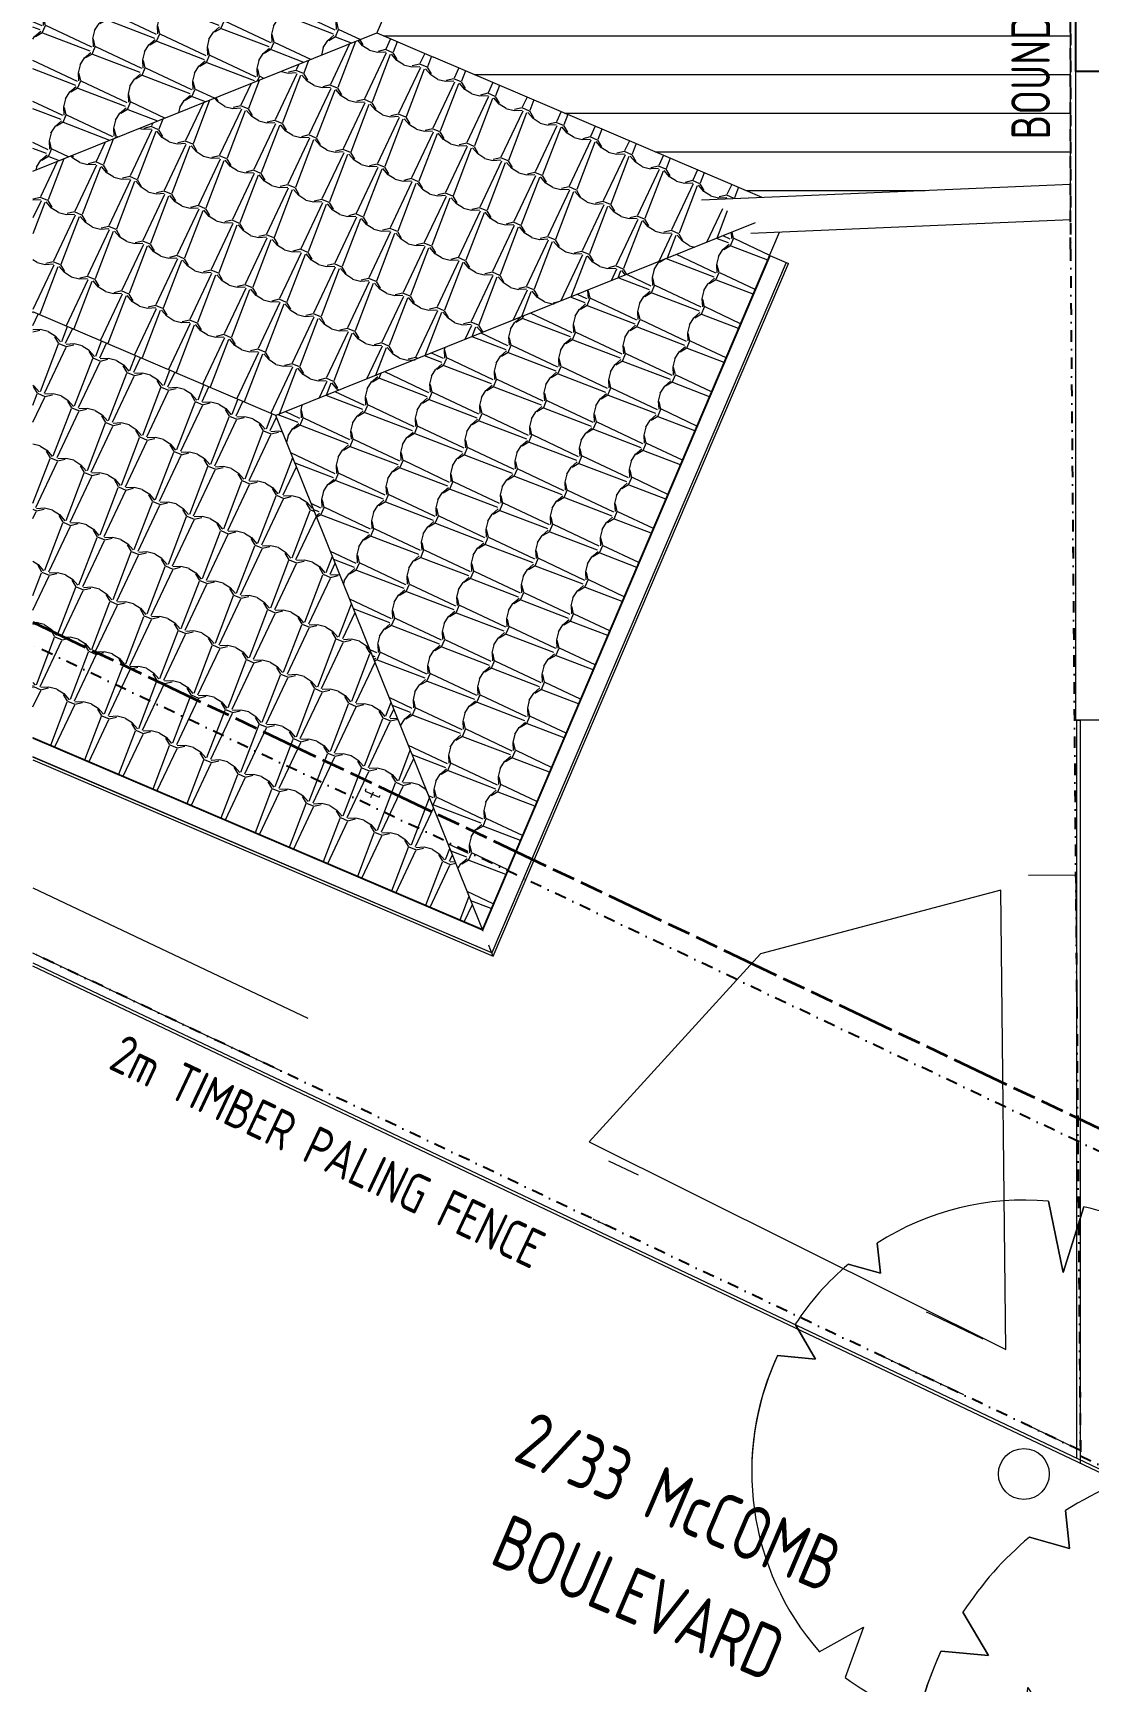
# Model space of a CAD drawing. Header units: millimetres. Extents: x -39027 to 364494, y -35256 to 94895.
# Drawn here: x 164894 to 171723, y 61824 to 72484 of the extents above; entities that cross this region are included whole.
import ezdxf

# ---------------------------------------------------------------- set-up
doc = ezdxf.new("R2010")
doc.units = ezdxf.units.MM
doc.header["$LTSCALE"] = 25
doc.linetypes.add('BG_Dash Dot 3mm', pattern=[7, 3, -2, 0, -2])
doc.linetypes.add('BG_Double Dash', pattern=[33, 15, -2, 6, -2, 6, -2])
for name, color, linetype, lineweight in [('A-DETL', 90, 'Continuous', 9), ('A-DETL-MBND', 4, 'Continuous', 13), ('A-ROOF', 132, 'Continuous', 5), ('A-ROOF-OTLN', 132, 'Continuous', 5), ('A-ROOF-PATT', 251, 'Continuous', 5), ('C-PROP-LINE', 91, 'BG_Dash Dot 3mm', 25), ('C-TOPO', 251, 'Continuous', 9), ('G-ANNO-TEXT', 231, 'Continuous', 5), ('L-PLNT', 71, 'Continuous', 5), ('P-SANR-FIXT', 6, 'Continuous', 5)]:
    doc.layers.add(name, color=color, linetype=linetype, lineweight=lineweight)
doc.layers.add('Wall-35', color=2, linetype='Continuous')
doc.styles.add('ISOCPEUR', font='isocpeur.ttf', dxfattribs={"width": 0.75, "height": 500})
doc.styles.add('ISOCPEUR_2', font='isocpeur.ttf', dxfattribs={"width": 0.75, "height": 1000})

# ---------------------------------------------------------------- blocks, each defined once
blk = doc.blocks.new('PLUMB_DP_Square - 100x75-1517378-PROPOSED FIRST FLOOR PLAN')
at = {"layer": 'A-DETL-MBND', "lineweight": 5}
for p, q in [((-50, 865), (-50, 850)), ((0, 865), (0, 825)), ((50, 850), (50, 865)), ((-50, 850), (50, 850))]:
    blk.add_line(p, q, dxfattribs=at)
blk = doc.blocks.new('Family - ___-1009153-PROPOSED FIRST FLOOR PLAN')
at = {"layer": 'C-PROP-LINE'}
for p, q in [((-746, -2698), (-746, 4650)), ((-746, -2698), (-682, -10468)), ((-682, -10468), (-7462, -7252))]:
    blk.add_line(p, q, dxfattribs=at)
blk = doc.blocks.new('Family - ___-2269169-PROPOSED FIRST FLOOR PLAN')
at = {"layer": 'C-PROP-LINE'}
for p, q in [((-746, 4650), (-746, -2698)), ((-746, -2698), (-682, -10503)), ((-682, -10503), (14042, -17487))]:
    blk.add_line(p, q, dxfattribs=at)
blk = doc.blocks.new('Family - ___-2269460-PROPOSED FIRST FLOOR PLAN')
at = {"layer": 'C-PROP-LINE'}
blk.add_line((100, -8848), (-7462, -5261), dxfattribs=at)
blk = doc.blocks.new('PLANTING_Coloured tree scaleable - 7 Meters-2580589-PROPOSED SITE PLAN')
at = {"layer": 'L-PLNT', "lineweight": 9}
for p, q in [((-503, 2723), (-434, 2027)), ((-503, 2723), (-434, 2027)), ((-434, 2027), (-503, 2723)), ((-434, 2027), (-856, 2634)), ((-434, 2027), (-856, 2634)), ((-856, 2634), (-434, 2027)), ((1684, 1866), (1722, 2169)), ((1684, 1866), (1722, 2169)), ((1722, 2169), (1684, 1866)), ((1896, 2018), (1684, 1866)), ((1896, 2018), (1684, 1866)), ((1684, 1866), (1896, 2018)), ((-2286, 1563), (-2136, 1294)), ((-2286, 1563), (-2136, 1294)), ((-2136, 1294), (-2286, 1563)), ((-2136, 1294), (-2471, 1251)), ((-2136, 1294), (-2471, 1251)), ((-2471, 1251), (-2136, 1294)), ((2466, 391), (2705, 591)), ((2674, 565), (2705, 591)), ((-2728, 480), (-2399, 237)), ((-2728, 480), (-2399, 237)), ((-2399, 237), (-2728, 480)), ((2755, 302), (2466, 391)), ((-2399, 237), (-2767, 119)), ((-2399, 237), (-2767, 119)), ((-2767, 119), (-2399, 237)), ((886, -1980), (1424, -2356)), ((1048, -2474), (886, -1980)), ((-1201, -2476), (-887, -2070)), ((-887, -2070), (-856, -2614))]:
    blk.add_line(p, q, dxfattribs=at)
blk.add_circle((0, -6), 258, dxfattribs=at)
for centre, radius, start, end in [((0, 0), 2769, 51.5512, 100.4622), ((0, 0), 2769, 51.5512, 100.4622), ((0, 0), 2769, 51.5512, 100.4622), ((0, 0), 2769, 108.0083, 145.6274), ((0, 0), 2769, 108.0083, 145.6274), ((0, 0), 2769, 108.0083, 145.6274), ((0, 0), 2769, 12.3276, 46.7819), ((0, 0), 2769, 12.3276, 46.7819), ((0, 0), 2769, 13.3734, 46.7819), ((0, 0), 2769, 153.1369, 170.0213), ((0, 0), 2769, 153.1369, 170.0213), ((0, 0), 2769, 153.1369, 170.0213), ((0, 19), 2769, 300.9465, 5.8599), ((0, 19), 2769, 177.9304, 244.2846), ((0, 19), 2769, 177.9304, 202.3457), ((0, 19), 2769, 177.9304, 200.6948), ((-130, 523), 3220, 256.9579, 291.4464)]:
    blk.add_arc(centre, radius, start, end, dxfattribs=at)

msp = doc.modelspace()

# ---------------------------------------------------------------- hatches: boundary and pattern name
at = {"layer": 'A-DETL-MBND', "lineweight": 5}
h = msp.add_hatch(dxfattribs=at)
h.set_pattern_fill('FP_76', color=256, style=0, pattern_type=2)
h.set_pattern_definition([(180, (167854.63, 72215.83), (3e-14, -250), [])])
h.paths.add_polyline_path([(169613.3, 71420.9), (171610.1, 71506.2), (171610.1, 77063.6), (169073.5, 77063.6), (167120.2, 72484.3), (169413.3, 71506.2)], flags=0)
at = {"layer": 'A-ROOF-PATT', "lineweight": 5}
h = msp.add_hatch(dxfattribs=at)
h.set_pattern_fill('FP_78', color=256, style=0, pattern_type=2)
h.set_pattern_definition([(66.899, (185257.84, 64607.73), (-322.923, 137.745), [51.72, -188.28]), (154.724, (185162.315, 64430.697), (-322.922987, 137.7448635), [328.687, -5995.205]), (159.074, (185245.632, 64626.025), (-322.922897, 137.745074), [328.687, -5995.204]), (103.081, (185278.14, 64655.3), (-228.7588, 358.5001), [50.24, -544.448]), (210.717, (185257.85, 64607.73), (-417.0878, -83.0099), [50.24, -544.448]), (256.131, (185180.09, 64538.548), (-94.16393, -220.75548), [53.518, -2134.827]), (57.667, (185180.09, 64538.548), (94.16531, 220.75489), [53.518, -2134.827]), (272.893, (185167.26, 64486.59), (-94.1643, -220.7549), [52.773, -748.259]), (40.905, (185208.71, 64583.77), (94.16463, 220.75476), [52.773, -748.259])])
h.paths.add_polyline_path([(164894.3, 71589.5), (167120.2, 72484.3), (169073.5, 77063.6), (168889.8, 77063.6), (168987.9, 77293.6), (169171.6, 77293.6), (169288.4, 77567.4), (164894.3, 75801.1), (164894.3, 72323.9)], flags=0)
h = msp.add_hatch(dxfattribs=at)
h.set_pattern_fill('FP_82', color=256, style=0, pattern_type=2)
h.set_pattern_definition([(156.899, (174496.57, 90628.1), (-137.745, -322.923), [51.72, -188.28]), (244.724, (174673.603, 90532.588), (-137.7448635, -322.922987), [328.687, -5995.205]), (249.074, (174478.275, 90615.905), (-137.745074, -322.922897), [328.687, -5995.204]), (193.081, (174449, 90648.41), (-358.5001, -228.7588), [50.24, -544.448]), (300.717, (174496.57, 90628.12), (83.0099, -417.0878), [50.24, -544.448]), (346.131, (174565.752, 90550.364), (220.75548, -94.16393), [53.518, -2134.827]), (147.667, (174565.752, 90550.364), (-220.75489, 94.16531), [53.518, -2134.827]), (2.893, (174617.71, 90537.54), (220.7549, -94.1643), [52.773, -748.259]), (130.905, (174520.53, 90578.99), (-220.75476, 94.16463), [52.773, -748.259])])
h.paths.add_polyline_path([(166467.3, 70009.2), (169569.1, 71256.1), (169221.8, 71404.2), (169613.3, 71420.9), (167120.2, 72484.3), (164894.3, 71589.5), (164894.3, 70680.2), (165005, 70633)], flags=0)
h = msp.add_hatch(dxfattribs=at)
h.set_pattern_fill('FP_81', color=256, style=0, pattern_type=2)
h.set_pattern_definition([(66.899, (185648.94, 64440.9), (-322.923, 137.745), [51.72, -188.28]), (154.724, (185553.411, 64263.875), (-322.922987, 137.7448635), [328.687, -5995.205]), (159.074, (185636.728, 64459.203), (-322.922897, 137.745074), [328.687, -5995.204]), (103.081, (185669.23, 64488.48), (-228.7588, 358.5001), [50.24, -544.448]), (210.717, (185648.94, 64440.9), (-417.0878, -83.0099), [50.24, -544.448]), (256.131, (185571.187, 64371.726), (-94.16393, -220.75548), [53.518, -2134.827]), (57.667, (185571.187, 64371.726), (94.16531, 220.75489), [53.518, -2134.827]), (272.893, (185558.36, 64319.77), (-94.1643, -220.7549), [52.773, -748.259]), (40.905, (185599.81, 64416.95), (94.16463, 220.75476), [52.773, -748.259])])
h.paths.add_polyline_path([(167803.3, 66685.7), (169727, 71195.6), (169539.9, 71187.6), (169569.1, 71256.1), (166467.3, 70009.2), (167798.9, 66696.8)], flags=0)
h = msp.add_hatch(dxfattribs=at)
h.set_pattern_fill('FP_77', color=256, style=0, pattern_type=2)
h.set_pattern_definition([(336.899, (159003.05, 53213.58), (137.745, 322.923), [51.72, -188.28]), (64.724, (158826.02, 53309.105), (137.7448635, 322.922987), [328.687, -5995.205]), (69.074, (159021.347, 53225.788), (137.745074, 322.922897), [328.687, -5995.204]), (13.081, (159050.62, 53193.28), (358.5001, 228.7588), [50.24, -544.448]), (120.717, (159003.05, 53213.58), (-83.0099, 417.0878), [50.24, -544.448]), (166.131, (158933.87, 53291.33), (-220.75548, 94.16393), [53.518, -2134.827]), (327.667, (158933.87, 53291.33), (220.75489, -94.16531), [53.518, -2134.827]), (182.893, (158881.91, 53304.16), (-220.7549, 94.1643), [52.773, -748.259]), (310.905, (158979.09, 53262.71), (220.75476, -94.16463), [52.773, -748.259])])
h.paths.add_polyline_path([(167803.3, 66685.7), (166467.3, 70009.2), (164894.3, 70680.2), (164894.3, 67926.6), (167798.9, 66687.6)], flags=0)

# ---------------------------------------------------------------- linework, layer by layer
at = {"layer": 'A-DETL', "linetype": 'BG_Double Dash', "lineweight": 35}
msp.add_line((164894.3, 68673), (187498.8, 57949.6), dxfattribs=at)
at = {"layer": 'A-DETL-MBND', "lineweight": 5}
for p, q in [((171610.1, 71276), (171610.1, 77063.6)), ((167485.8, 73341.4), (167120.2, 72484.3)), ((167120.2, 72484.3), (167485.8, 72328.4)), ((171644, 68040.3), (171644, 72234.5)), ((169221.8, 71404.2), (171610.1, 71506.2)), ((171610.1, 71276), (169539.9, 71187.6)), ((173644, 68040.3), (171644, 68040.3)), ((171651.1, 63265), (171651.1, 68039.2)), ((171651.1, 68039.2), (171671.1, 68039.2)), ((171671.1, 68039.2), (171671.1, 63233.4)), ((171158.6, 66940.5), (169602.4, 66529)), ((171190.7, 63968.4), (171158.6, 66940.5)), ((169602.4, 66529), (168494, 65312.7)), ((164894.3, 66470.4), (186963.3, 56001.1)), ((187121, 55904.1), (164894.3, 66448.3)), ((168494, 65312.7), (171190.7, 63968.4))]:
    msp.add_line(p, q, dxfattribs=at)
at = {"layer": 'A-ROOF'}
for p, q in [((164894.3, 71589.5), (167120.2, 72484.3)), ((169613.3, 71420.9), (167485.8, 72328.4)), ((169569.1, 71256.1), (166467.3, 70009.2)), ((167803.3, 66685.7), (169727, 71195.6)), ((166467.3, 70009.2), (164894.3, 70680.2)), ((167803.3, 66685.7), (166467.3, 70009.2)), ((164894.3, 67926.6), (167803.3, 66685.7))]:
    msp.add_line(p, q, dxfattribs=at)
at = {"layer": 'A-ROOF-OTLN'}
for p, q in [((169663.7, 71044.7), (167803.9, 66684.4)), ((169664.6, 71044.3), (167804.4, 66683.1)), ((167805.5, 66680.4), (169666.6, 71043.5)), ((169768.7, 70999.9), (167864, 66534.7)), ((169769.5, 70999.6), (167864.5, 66533.6)), ((169663.7, 71044.7), (169783.5, 70993.6)), ((167872.5, 66513.5), (169783.5, 70993.6)), ((167803.9, 66684.4), (164894.3, 67925.5)), ((167804.4, 66683.1), (164894.3, 67924.4)), ((164894.3, 67922.1), (167805.5, 66680.4)), ((167864, 66534.7), (164894.3, 67801.5)), ((167864.5, 66533.6), (164894.3, 67800.5)), ((164894.3, 67783.9), (167872.5, 66513.5))]:
    msp.add_line(p, q, dxfattribs=at)
for points, knots in [([(167805.5, 66680.4), (167805.5, 66680.4), (167805.5, 66680.4), (167805.4, 66680.6), (167805.3, 66680.9), (167805.2, 66681.1), (167805.1, 66681.4), (167804.9, 66681.8), (167804.7, 66682.3), (167804.5, 66682.8), (167804.4, 66683.1)], [0.5, 0.5, 0.5, 0.5, 0.6, 0.65, 0.7, 0.75, 0.8, 0.85, 0.9, 1, 1, 1, 1]), ([(167807.5, 66675.2), (167807.3, 66675.9), (167806.9, 66677), (167806.3, 66678.3), (167806, 66679), (167805.8, 66679.6), (167805.6, 66680.1), (167805.5, 66680.4), (167805.4, 66680.5)], [0, 0, 0, 0, 0.16666667, 0.25, 0.33333333, 0.375, 0.41666667, 0.46880819, 0.46880819, 0.46880819, 0.46880819]), ([(167864, 66534.7), (167864, 66534.7), (167863.7, 66535.6), (167862.6, 66538.3), (167861.5, 66541.1), (167860.3, 66544), (167859.2, 66546.7), (167858, 66549.6), (167856.4, 66553.6), (167854.7, 66558), (167853.2, 66561.8), (167851.6, 66565.6), (167848.8, 66572.7), (167846.3, 66579), (167844.5, 66583.3)], [0, 0, 0, 0, 0.1666667, 0.25, 0.3333333, 0.4166667, 0.4583333, 0.5, 0.5833333, 0.6666667, 0.7083333, 0.75, 0.8333333, 1, 1, 1, 1]), ([(167864.6, 66533.4), (167864.5, 66533.5), (167864.4, 66533.8), (167864.2, 66534.2), (167864.1, 66534.6), (167864, 66534.7), (167864, 66534.7)], [0.4, 0.4, 0.4, 0.4, 0.5, 0.6, 0.8, 1, 1, 1, 1]), ([(167872.5, 66513.5), (167872.6, 66513.5), (167872.5, 66513.6), (167872.3, 66514.1), (167872.1, 66514.6), (167871.9, 66515.2), (167871.7, 66515.7), (167871.5, 66516.3), (167871.2, 66516.9), (167870.9, 66517.6), (167870.6, 66518.3), (167870.2, 66519.3), (167869.8, 66520.3), (167869.5, 66521.1), (167869.2, 66521.8), (167869, 66522.4), (167868.7, 66523.1), (167868.5, 66523.7), (167868.2, 66524.4), (167867.9, 66525), (167867.7, 66525.7), (167867.4, 66526.3), (167867.2, 66527), (167866.9, 66527.6), (167866.7, 66528.2), (167866.4, 66528.7), (167866.1, 66529.5), (167865.9, 66530.2), (167865.6, 66530.8), (167865.4, 66531.4), (167865.1, 66532), (167864.9, 66532.7), (167864.6, 66533.3), (167864.5, 66533.6), (167864.5, 66533.6)], [0.29411765, 0.29411765, 0.29411765, 0.29411765, 0.35294118, 0.38235294, 0.41176471, 0.44117647, 0.45588235, 0.47058824, 0.5, 0.51470588, 0.52941176, 0.55882353, 0.58823529, 0.60294118, 0.61764706, 0.63235294, 0.64705882, 0.66176471, 0.67647059, 0.69117647, 0.70588235, 0.72058824, 0.73529412, 0.75, 0.76470588, 0.77941176, 0.79411765, 0.82352941, 0.83823529, 0.85294118, 0.88235294, 0.91176471, 0.94117647, 1, 1, 1, 1])]:
    msp.add_open_spline(points, degree=3, knots=knots, dxfattribs=at)
at = {"layer": 'C-TOPO'}
for p, q in [((164894.3, 66955.4), (166672.6, 66111.8)), ((171337.5, 67037), (171644, 67039.5)), ((171644, 67039.5), (171651.1, 66147.7)), ((166507.6, 65767.1), (164894.3, 66532.5)), ((168618.5, 65188.7), (168810.5, 65097.6)), ((168661.5, 64745.3), (168521.2, 64811.9)), ((170674.6, 64213.3), (170713.9, 64194.6)), ((170713.9, 64194.6), (171042.8, 64038.6)), ((170573.7, 63838.2), (170395.7, 63922.6)), ((170918.6, 63674.6), (170573.7, 63838.2)), ((171671.1, 63661.6), (171671.2, 63652.3)), ((171671.2, 63652.3), (171671.4, 63631.5)), ((171671.4, 63631.5), (171671.6, 63611.4)), ((171671.6, 63611.4), (171671.7, 63592.2)), ((171671.7, 63592.2), (171671.9, 63573.8)), ((171671.9, 63573.8), (171672, 63556.6)), ((171672, 63556.6), (171672.1, 63541.1)), ((171672.1, 63541.1), (171672.2, 63528.9)), ((171498.2, 63399.6), (171290.1, 63498.3)), ((171672.2, 63528.9), (171672.9, 63438.8)), ((171672.9, 63438.8), (171673.9, 63316.3)), ((171651.1, 63327.1), (171498.2, 63399.6)), ((171673.9, 63316.3), (171671.1, 63317.6))]:
    msp.add_line(p, q, dxfattribs=at)
at = {"layer": 'Wall-35'}
for p, q in [((171644, 72234.5), (171644, 78434.5)), ((175814, 72234.5), (171644, 72234.5))]:
    msp.add_line(p, q, dxfattribs=at)

# ---------------------------------------------------------------- block references
at = {"layer": 'C-PROP-LINE'}
for name in ['Family - ___-1009153-PROPOSED FIRST FLOOR PLAN', 'Family - ___-2269169-PROPOSED FIRST FLOOR PLAN', 'Family - ___-2269460-PROPOSED FIRST FLOOR PLAN']:
    msp.add_blockref(name, (172355.8, 73784.3), dxfattribs=at)
at = {"layer": 'L-PLNT', "lineweight": 9, "rotation": 336.899377919427}
for p, xscale, yscale, zscale in [((171309.2, 63167.1), 0.6384000000000002, 0.6384000000000002, 0.6384000000000002), ((172765.2, 61063.3), 0.7980000000000003, 0.7980000000000003, 0.7980000000000003)]:
    msp.add_blockref('PLANTING_Coloured tree scaleable - 7 Meters-2580589-PROPOSED SITE PLAN', p, dxfattribs=dict(at, xscale=xscale, yscale=yscale, zscale=zscale))
at = {"layer": 'P-SANR-FIXT', "lineweight": 5, "rotation": 336.8993779194271}
msp.add_blockref('PLUMB_DP_Square - 100x75-1517378-PROPOSED FIRST FLOOR PLAN', (166756, 66779.1), dxfattribs=at)

# ---------------------------------------------------------------- texts
at = {"layer": 'G-ANNO-TEXT', "color": 7, "lineweight": 13, "char_height": 250, "attachment_point": 2, "line_spacing_factor": 1.153846, "style": 'ISOCPEUR'}
for s, insert, width, rotation in [('BOUNDARY IS  MEAN OF WALL', (171226.9, 73642.5), 4236, 90), ('2m TIMBER PALING FENCE', (166855.6, 65363.7), 3492, 334.62073)]:
    msp.add_mtext(s, dxfattribs=dict(at, insert=insert, width=width, rotation=rotation))
at = {"layer": 'G-ANNO-TEXT', "color": 7, "lineweight": 18, "insert": (169146.4, 63144.2), "char_height": 350, "width": 2536.675, "attachment_point": 2, "rotation": 336.89938, "line_spacing_factor": 1.153846, "style": 'ISOCPEUR_2'}
msp.add_mtext('2/33 McCOMB\\PBOULEVARD', dxfattribs=at)

doc.saveas('drawing.dxf')
